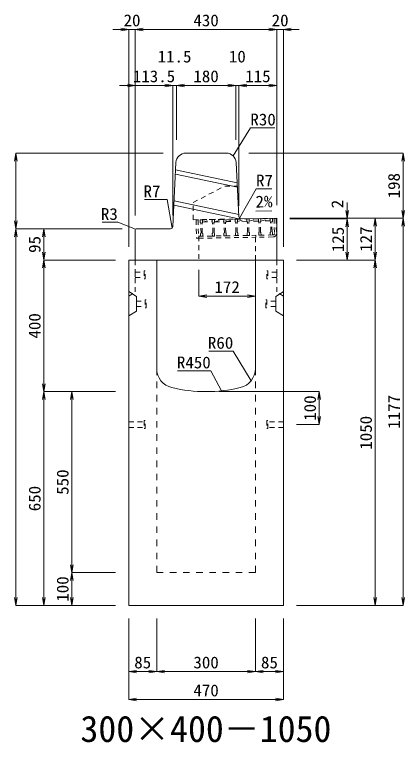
# Model space of a CAD drawing. Units: millimetres at full size. Extents: x -22536 to 51867, y -19720 to 38340.
# Drawn here: x 7818 to 9003, y 28454 to 30666 of the extents above; entities that cross this region are included whole.
import ezdxf
from ezdxf.enums import TextEntityAlignment as Align

# ---------------------------------------------------------------- set-up
doc = ezdxf.new("R2010")
doc.units = ezdxf.units.MM
doc.header["$LTSCALE"] = 20
for name, pattern in [('USER1', [2, 1, -1]), ('USER2', [1.35, 0.75, -0.6]), ('USER3', [1.35, 0.75, -0.6])]:
    doc.linetypes.add(name, pattern=pattern)
for name, color, linetype, lineweight in [('インサート', 3, 'USER2', 9), ('グレーチング', 7, 'USER2', 5), ('寸法線', 7, 'Continuous', 13), ('引出線', 4, 'Continuous', 13), ('本体', 2, 'Continuous', 13)]:
    doc.layers.add(name, color=color, linetype=linetype, lineweight=lineweight)
doc.layers.add('文字', color=7, linetype='Continuous')
doc.styles.add('ＭＳ 明朝', font='')
doc.styles.get('ＭＳ 明朝').set_extended_font_data('MS Mincho')

# ---------------------------------------------------------------- blocks, each defined once
blk = doc.blocks.new('open_arrow')
at = {"color": 0, "linetype": 'Continuous', "lineweight": -2}
blk.add_lwpolyline([(7.5, 1.25), (0, 0), (7.5, -1.25)], dxfattribs=at)

msp = doc.modelspace()

# ---------------------------------------------------------------- linework, layer by layer
at = {"layer": 'インサート'}
for p, q in [((8185, 29883.5), (8212, 29883.5)), ((8185, 29883.5), (8185, 29866.5)), ((8215, 29887.5), (8212, 29887.5)), ((8212, 29887.5), (8212, 29862.5)), ((8215, 29862.5), (8215, 29887.5)), ((8585, 29887.5), (8588, 29887.5)), ((8585, 29862.5), (8585, 29887.5)), ((8588, 29887.5), (8588, 29862.5)), ((8615, 29883.5), (8588, 29883.5)), ((8615, 29883.5), (8615, 29866.5)), ((8185, 29866.5), (8212, 29866.5)), ((8212, 29862.5), (8215, 29862.5)), ((8588, 29862.5), (8585, 29862.5)), ((8615, 29866.5), (8588, 29866.5)), ((8188.2, 29795.5), (8215.2, 29795.5)), ((8188.2, 29795.5), (8188.2, 29778.5)), ((8218.2, 29799.5), (8215.2, 29799.5)), ((8215.2, 29799.5), (8215.2, 29774.5)), ((8218.2, 29774.5), (8218.2, 29799.5)), ((8581.8, 29799.5), (8584.8, 29799.5)), ((8581.8, 29774.5), (8581.8, 29799.5)), ((8584.8, 29799.5), (8584.8, 29774.5)), ((8611.8, 29795.5), (8584.8, 29795.5)), ((8611.8, 29795.5), (8611.8, 29778.5)), ((8188.2, 29778.5), (8215.2, 29778.5)), ((8215.2, 29774.5), (8218.2, 29774.5)), ((8584.8, 29774.5), (8581.8, 29774.5)), ((8611.8, 29778.5), (8584.8, 29778.5)), ((8165, 29428.5), (8212, 29428.5)), ((8165, 29428.5), (8165, 29411.5)), ((8215, 29432.5), (8212, 29432.5)), ((8212, 29432.5), (8212, 29407.5)), ((8215, 29407.5), (8215, 29432.5)), ((8588, 29432.5), (8585, 29432.5)), ((8585, 29432.5), (8585, 29407.5)), ((8588, 29407.5), (8588, 29432.5)), ((8635, 29428.5), (8588, 29428.5)), ((8635, 29411.5), (8635, 29428.5)), ((8165, 29411.5), (8212, 29411.5)), ((8212, 29407.5), (8215, 29407.5)), ((8585, 29407.5), (8588, 29407.5)), ((8635, 29411.5), (8588, 29411.5))]:
    msp.add_line(p, q, dxfattribs=at)
at = {"layer": 'グレーチング'}
for p, q in [((8382.43, 30042.33), (8601.39, 30046.13)), ((8566.22, 30038.52), (8594.39, 30046.01)), ((8594.39, 30046.01), (8594.53, 30038.01)), ((8601.39, 30046.13), (8601.53, 30038.14)), ((8606.89, 30046.23), (8612.89, 30046.33)), ((8606.89, 30046.23), (8607.69, 30000.24)), ((8612.89, 30046.33), (8613.69, 30000.34)), ((8612.89, 30046.33), (8613.69, 30000.34)), ((8375.93, 30042.22), (8369.93, 30042.11)), ((8369.93, 30042.11), (8370.9, 29986.12)), ((8375.93, 30042.22), (8376.9, 29986.23)), ((8382.43, 30042.33), (8382.56, 30034.33)), ((8384.09, 30032.86), (8382.56, 30034.33)), ((8384.63, 30001.86), (8384.09, 30032.86)), ((8388.09, 30032.93), (8389.56, 30034.45)), ((8388.63, 30001.93), (8388.09, 30032.93)), ((8389.43, 30042.45), (8389.56, 30034.45)), ((8389.55, 30035.45), (8418.22, 30042.95)), ((8389.55, 30035.45), (8418.34, 30035.95)), ((8418.22, 30042.95), (8418.36, 30034.95)), ((8419.89, 30033.48), (8418.36, 30034.95)), ((8420.42, 30002.48), (8419.89, 30033.48)), ((8423.88, 30033.55), (8425.36, 30035.07)), ((8424.42, 30002.55), (8423.88, 30033.55)), ((8425.22, 30043.07), (8425.36, 30035.07)), ((8425.34, 30036.07), (8453.52, 30043.56)), ((8425.34, 30036.07), (8453.64, 30036.57)), ((8453.52, 30043.56), (8453.65, 30035.57)), ((8455.18, 30034.09), (8453.65, 30035.57)), ((8455.72, 30003.1), (8455.18, 30034.09)), ((8459.18, 30034.16), (8460.65, 30035.69)), ((8459.72, 30003.17), (8459.18, 30034.16)), ((8460.51, 30043.69), (8460.65, 30035.69)), ((8460.64, 30036.69), (8488.81, 30044.18)), ((8460.64, 30036.69), (8488.93, 30037.18)), ((8488.51, 30044.17), (8488.65, 30036.17)), ((8490.18, 30034.7), (8488.65, 30036.17)), ((8490.71, 30003.7), (8490.18, 30034.7)), ((8494.17, 30034.77), (8495.65, 30036.3)), ((8494.71, 30003.77), (8494.17, 30034.77)), ((8495.51, 30044.29), (8495.65, 30036.3)), ((8495.63, 30037.3), (8523.8, 30044.79)), ((8523.93, 30037.79), (8495.63, 30037.3)), ((8523.8, 30044.79), (8523.94, 30036.79)), ((8525.47, 30035.31), (8523.94, 30036.79)), ((8526.01, 30004.32), (8525.47, 30035.31)), ((8529.47, 30035.38), (8530.94, 30036.91)), ((8530.01, 30004.39), (8529.47, 30035.38)), ((8530.8, 30044.91), (8530.94, 30036.91)), ((8530.93, 30037.91), (8559.1, 30045.4)), ((8559.22, 30038.4), (8530.93, 30037.91)), ((8559.1, 30045.4), (8559.24, 30037.4)), ((8560.76, 30035.93), (8559.24, 30037.4)), ((8561.3, 30004.93), (8560.76, 30035.93)), ((8564.76, 30036), (8566.24, 30037.52)), ((8565.3, 30005), (8564.76, 30036)), ((8566.1, 30045.52), (8566.24, 30037.52)), ((8594.52, 30039.01), (8566.22, 30038.52)), ((8596.06, 30036.54), (8594.53, 30038.01)), ((8596.6, 30005.54), (8596.06, 30036.54)), ((8600.06, 30036.61), (8601.53, 30038.14)), ((8600.6, 30005.61), (8600.06, 30036.61)), ((8384.63, 30001.86), (8383.16, 30000.34)), ((8388.63, 30001.93), (8390.15, 30000.46)), ((8420.42, 30002.48), (8418.95, 30000.96)), ((8424.42, 30002.55), (8425.95, 30001.08)), ((8455.72, 30003.1), (8454.25, 30001.57)), ((8459.72, 30003.17), (8461.24, 30001.69)), ((8461.24, 30001.69), (8461.38, 29993.69)), ((8490.71, 30003.7), (8489.24, 30002.18)), ((8489.24, 30002.18), (8489.38, 29994.18)), ((8494.71, 30003.77), (8496.24, 30002.3)), ((8496.24, 30002.3), (8496.38, 29994.3)), ((8526.01, 30004.32), (8524.53, 30002.79)), ((8524.53, 30002.79), (8524.67, 29994.79)), ((8530.01, 30004.39), (8531.53, 30002.91)), ((8531.53, 30002.91), (8531.67, 29994.91)), ((8561.3, 30004.93), (8559.83, 30003.41)), ((8559.83, 30003.41), (8559.97, 29995.41)), ((8565.3, 30005), (8566.83, 30003.53)), ((8566.83, 30003.53), (8566.97, 29995.53)), ((8596.6, 30005.54), (8595.12, 30004.02)), ((8595.12, 30004.02), (8595.26, 29996.02)), ((8600.6, 30005.61), (8602.12, 30004.14)), ((8602.12, 30004.14), (8602.26, 29996.14)), ((8376.9, 29986.23), (8370.9, 29986.12)), ((8376.8, 29992.22), (8550.77, 29995.25)), ((8376.9, 29986.22), (8550.87, 29989.25)), ((8383.16, 30000.34), (8383.29, 29992.34)), ((8383.29, 29992.34), (8390.29, 29992.46)), ((8390.15, 30000.46), (8390.29, 29992.46)), ((8418.95, 30000.96), (8419.09, 29992.96)), ((8419.09, 29992.96), (8426.09, 29993.08)), ((8425.95, 30001.08), (8426.09, 29993.08)), ((8454.25, 30001.57), (8454.38, 29993.57)), ((8454.38, 29993.57), (8461.38, 29993.69)), ((8496.38, 29994.3), (8489.38, 29994.18)), ((8531.67, 29994.91), (8524.67, 29994.79)), ((8603.76, 29996.17), (8550.77, 29995.25)), ((8550.77, 29995.25), (8550.87, 29989.25)), ((8603.87, 29990.17), (8550.87, 29989.25)), ((8566.97, 29995.53), (8559.97, 29995.41)), ((8602.26, 29996.14), (8595.26, 29996.02))]:
    msp.add_line(p, q, dxfattribs=at)
for radius, start, end in [(4, 270.99562, 0.99536), (10, 270.99553, 0.99532)]:
    msp.add_arc((8603.69, 30000.17), radius, start, end, dxfattribs=at)
at = {"layer": '寸法線'}
for p, q in [((8233, 30620.58), (8117, 30620.58)), ((8165, 29960), (8165, 30620.58)), ((8185, 30620.58), (8615, 30620.58)), ((8185, 30137), (8185, 30620.58)), ((8185, 30055), (8185, 30620.58)), ((8567, 30620.58), (8683, 30620.58)), ((8615, 30087), (8615, 30620.58)), ((8615, 30087), (8615, 30620.58)), ((8635, 29960), (8635, 30620.58)), ((8137, 30450.58), (8298.5, 30450.58)), ((8185, 30055), (8185, 30450.58)), ((8250.5, 30450.58), (8358, 30450.58)), ((8298.5, 30055), (8298.5, 30450.58)), ((8298.5, 30055), (8298.5, 30450.58)), ((8310, 30285), (8310, 30450.58)), ((8310, 30450.58), (8490, 30450.58)), ((8310, 30285), (8310, 30450.58)), ((8442, 30450.58), (8548, 30450.58)), ((8490, 30285), (8490, 30450.58)), ((8490, 30285), (8490, 30450.58)), ((8500, 30085), (8500, 30450.58)), ((8500, 30450.58), (8615, 30450.58)), ((8500, 30085), (8500, 30450.58)), ((8615, 30087), (8615, 30450.58)), ((7822.06, 30245), (7822.06, 30015)), ((8270, 30245), (7822.06, 30245)), ((8530, 30245), (8998.78, 30245)), ((8998.78, 30245), (8998.78, 30047)), ((8828.78, 30095), (8828.78, 29997)), ((8655, 30047), (8828.78, 30047)), ((8655, 30047), (8913.78, 30047)), ((8655, 30047), (8998.78, 30047)), ((8655, 30047), (8998.78, 30047)), ((8913.78, 30047), (8913.78, 29920)), ((8998.78, 30047), (8998.78, 28870)), ((8655, 30045), (8828.78, 30045)), ((8655, 30045), (8828.78, 30045)), ((8828.78, 30045), (8828.78, 29920)), ((7822.06, 28870), (7822.06, 30015)), ((8145, 30015), (7822.06, 30015)), ((8145, 30015), (7822.06, 30015)), ((7907.06, 29920), (7907.06, 30015)), ((8145, 30015), (7907.06, 30015)), ((7907.06, 29920), (7907.06, 29520)), ((8125, 29920), (7907.06, 29920)), ((8125, 29920), (7907.06, 29920)), ((8675, 29920), (8828.78, 29920)), ((8675, 29920), (8913.78, 29920)), ((8675, 29920), (8913.78, 29920)), ((8913.78, 29920), (8913.78, 28870)), ((8378, 29890), (8378, 29809.77)), ((8378, 29809.77), (8550, 29809.77)), ((8125, 29520), (7907.06, 29520)), ((7907.06, 28870), (7907.06, 29520)), ((8125, 29520), (7907.06, 29520)), ((7992.06, 29520), (7992.06, 28970)), ((8125, 29520), (7992.06, 29520)), ((8440, 29520), (8743.78, 29520)), ((8743.78, 29520), (8743.78, 29420)), ((8675, 29420), (8743.78, 29420)), ((8125, 28970), (7992.06, 28970)), ((7992.06, 28970), (7992.06, 28870)), ((8125, 28970), (7992.06, 28970)), ((8125, 28870), (7822.06, 28870)), ((8125, 28870), (7907.06, 28870)), ((8125, 28870), (7992.06, 28870)), ((8675, 28870), (8913.78, 28870)), ((8675, 28870), (8998.78, 28870)), ((8165, 28830), (8165, 28668.84)), ((8165, 28830), (8165, 28583.84)), ((8250, 28830), (8250, 28668.84)), ((8250, 28830), (8250, 28668.84)), ((8550, 28830), (8550, 28668.84)), ((8550, 28830), (8550, 28668.84)), ((8635, 28830), (8635, 28668.84)), ((8635, 28830), (8635, 28583.84)), ((8165, 28668.84), (8250, 28668.84)), ((8250, 28668.84), (8550, 28668.84)), ((8550, 28668.84), (8635, 28668.84)), ((8165, 28583.84), (8635, 28583.84))]:
    msp.add_line(p, q, dxfattribs=at)
at = {"layer": '引出線'}
for points in [[(8482.14, 30236.74), (8534.6, 30322.07), (8609.27, 30322.07)], [(8501.83, 30046.93), (8551.86, 30136.53), (8599.79, 30136.53)], [(8296.67, 30016.93), (8281.31, 30103.9), (8213.38, 30103.9)], [(8550.86, 30068.59), (8599.57, 30069.56), (8550.83, 30068.59)], [(8185.88, 30014.12), (8131.81, 30034.81), (8084.09, 30034.81)], [(8537.07, 29553.32), (8482.66, 29643.21), (8407.98, 29643.21)], [(8446.44, 29522.4), (8414.22, 29583.55), (8313.21, 29583.55)]]:
    msp.add_lwpolyline(points, dxfattribs=at)
at = {"layer": '本体', "lineweight": 20}
for p, q in [((8338.54, 30245), (8461.46, 30245)), ((8298.83, 30021.65), (8308.57, 30216.5)), ((8499.66, 30051.77), (8491.42, 30216.5)), ((8506.77, 30045.12), (8615, 30046.99)), ((8615, 29920), (8615, 30046.99)), ((8185, 30012), (8185, 29920)), ((8291.84, 30015), (8188, 30015)), ((8615, 29920), (8185, 29920))]:
    msp.add_line(p, q, dxfattribs=at)
at = {"layer": '本体', "lineweight": 9}
for p, q in [((8495.19, 30141.22), (8306.8, 30180.9)), ((8494.52, 30154.65), (8307.45, 30194.05)), ((8499.32, 30058.59), (8302.75, 30100)), ((8499.99, 30045.17), (8302.09, 30086.85)), ((8165, 29824), (8188.2, 29809.5)), ((8188.2, 29809.5), (8188.2, 29764.5)), ((8634.58, 29823.74), (8611.8, 29809.5)), ((8611.8, 29809.5), (8611.8, 29764.5)), ((8188.2, 29764.5), (8165, 29750)), ((8611.8, 29764.5), (8635, 29750))]:
    msp.add_line(p, q, dxfattribs=at)
at = {"layer": '本体', "linetype": 'USER3', "lineweight": 9}
for p, q in [((8360.81, 30095), (8457.7, 30145)), ((8457.7, 30145), (8495, 30145)), ((8360.81, 30042.58), (8360.81, 30095)), ((8360.81, 30042.58), (8506.77, 30045.11)), ((8378, 29992.24), (8378, 29920)), ((8550, 29920), (8550, 29995.23))]:
    msp.add_line(p, q, dxfattribs=at)
at = {"layer": '本体'}
for p, q in [((8165, 29920), (8165, 28870)), ((8165, 29920), (8250, 29920)), ((8250, 29920), (8250, 29590.53)), ((8550, 29920), (8635, 29920)), ((8550, 29920), (8550, 29590.53)), ((8635, 29920), (8635, 28870)), ((8165, 28870), (8635, 28870))]:
    msp.add_line(p, q, dxfattribs=at)
at = {"layer": '本体', "linetype": 'USER2', "lineweight": 9}
for p, q in [((8185, 29823), (8185, 29920)), ((8615, 29823), (8615, 29920)), ((8165, 29810.5), (8185, 29823)), ((8635, 29810.5), (8615, 29823))]:
    msp.add_line(p, q, dxfattribs=at)
at = {"layer": '本体', "linetype": 'USER1', "lineweight": 15}
for p, q in [((8250, 29590.53), (8250, 28970)), ((8550, 29590.53), (8550, 28970)), ((8250, 28970), (8550, 28970))]:
    msp.add_line(p, q, dxfattribs=at)
at = {"layer": '本体', "lineweight": 20}
for centre, radius, start, end in [((8338.54, 30215), 30, 90, 177.13784), ((8461.46, 30215), 30, 2.86268, 90), ((8506.65, 30052.12), 7, 182.86268, 270.99344), ((8188, 30012), 3, 90, 180), ((8291.84, 30022), 7, 270, 357.13784)]:
    msp.add_arc(centre, radius, start, end, dxfattribs=at)
at = {"layer": '本体'}
for centre, radius, start, end in [((8310, 29590.53), 60, 180, 256.65764), ((8490, 29590.53), 60, 283.34236, 0), ((8400, 29970), 450, 256.65764, 283.34236)]:
    msp.add_arc(centre, radius, start, end, dxfattribs=at)

# ---------------------------------------------------------------- block references
at = {"layer": '寸法線', "xscale": 3.2, "yscale": 3.2}
for p, rotation in [((8165, 30620.58), 180), ((8615, 30620.58), 180), ((8615, 30620.58), 180), ((8185, 30450.58), 180), ((8298.5, 30450.58), 180), ((8298.5, 30450.58), 180), ((8490, 30450.58), 180), ((8490, 30450.58), 180), ((8615, 30450.58), 180), ((7822.06, 30245), 270), ((8998.78, 30245), 270), ((8828.78, 30047), 90), ((8998.78, 30047), 90), ((8913.78, 30047), 270), ((8998.78, 30047), 270), ((7822.06, 30015), 90), ((8828.78, 30045), 270), ((8828.78, 30045), 270), ((7822.06, 30015), 270), ((7907.06, 30015), 270), ((7907.06, 29920), 90), ((8828.78, 29920), 90), ((8913.78, 29920), 90), ((7907.06, 29920), 270), ((8913.78, 29920), 270), ((8550, 29809.77), 180), ((7907.06, 29520), 90), ((7907.06, 29520), 270), ((7992.06, 29520), 270), ((8743.78, 29520), 270), ((8743.78, 29420), 90), ((7992.06, 28970), 90), ((7992.06, 28970), 270), ((7822.06, 28870), 90), ((7907.06, 28870), 90), ((7992.06, 28870), 90), ((8913.78, 28870), 90), ((8998.78, 28870), 90), ((8250, 28668.84), 180), ((8550, 28668.84), 180), ((8635, 28668.84), 180), ((8635, 28583.84), 180)]:
    msp.add_blockref('open_arrow', p, dxfattribs=dict(at, rotation=rotation))
for p in [(8185, 30620.58), (8185, 30620.58), (8635, 30620.58), (8310, 30450.58), (8310, 30450.58), (8500, 30450.58), (8500, 30450.58), (8378, 29809.77), (8165, 28668.84), (8250, 28668.84), (8550, 28668.84), (8165, 28583.84)]:
    msp.add_blockref('open_arrow', p, dxfattribs=at)
at = {"layer": '引出線', "xscale": 0.0533, "yscale": 0.0533}
for p, rotation in [((8482.14, 30236.74), 58.4), ((8550.86, 30068.59), 1.1), ((8501.83, 30046.93), 60.8), ((8185.88, 30014.12), 159.1), ((8296.67, 30016.93), 100), ((8537.07, 29553.32), 121.2), ((8446.44, 29522.4), 117.8)]:
    msp.add_blockref('open_arrow', p, dxfattribs=dict(at, rotation=rotation))

# ---------------------------------------------------------------- texts
at = {"layer": '寸法線', "style": 'ＭＳ 明朝', "width": 1.05}
for s, p in [('20', (8175, 30648.58)), ('430', (8400, 30648.58)), ('20', (8625, 30648.58)), ('11.5', (8304.25, 30538.58)), ('10', (8495, 30538.58)), ('113.5', (8241.75, 30478.58)), ('180', (8400, 30478.58)), ('115', (8557.5, 30478.58)), ('172', (8464, 29837.77)), ('85', (8207.5, 28696.84)), ('300', (8400, 28696.84)), ('85', (8592.5, 28696.84)), ('470', (8400, 28611.84))]:
    msp.add_text(s, height=36.03, dxfattribs=at).set_placement(p, align=Align.MIDDLE_CENTER)
for s, p in [('198', (8970.78, 30146)), ('2', (8798.78, 30090.34)), ('125', (8800.78, 29982.5)), ('127', (8885.78, 29983.5)), ('95', (7879.06, 29967.5)), ('400', (7879.06, 29720)), ('100', (8715.78, 29470)), ('1177', (8970.78, 29458.5)), ('1050', (8885.78, 29395)), ('550', (7964.06, 29245)), ('650', (7879.06, 29195)), ('100', (7964.06, 28920))]:
    msp.add_text(s, height=36.03, rotation=90, dxfattribs=at).set_placement(p, align=Align.MIDDLE_CENTER)
at = {"layer": '引出線', "style": 'ＭＳ 明朝', "width": 1.05}
for s, p in [('R30', (8534.6, 30365.27)), ('R7', (8551.86, 30179.73))]:
    msp.add_text(s, height=36.03, dxfattribs=at).set_placement(p, align=Align.TOP_LEFT)
for s, p in [('R7', (8261.31, 30147.1)), ('R3', (8131.81, 30078.01)), ('R60', (8482.66, 29686.41)), ('R450', (8414.22, 29626.75))]:
    msp.add_text(s, height=36.03, dxfattribs=at).set_placement(p, align=Align.TOP_RIGHT)
msp.add_text('2%', height=36.03, rotation=1.146, dxfattribs=at).set_placement((8549.89, 30115.48), align=Align.TOP_LEFT)
at = {"layer": '文字', "style": 'ＭＳ 明朝'}
msp.add_text('300×400－1050', height=80.06, dxfattribs=at).set_placement((8399.52, 28495.03), align=Align.MIDDLE_CENTER)

doc.saveas('drawing.dxf')
